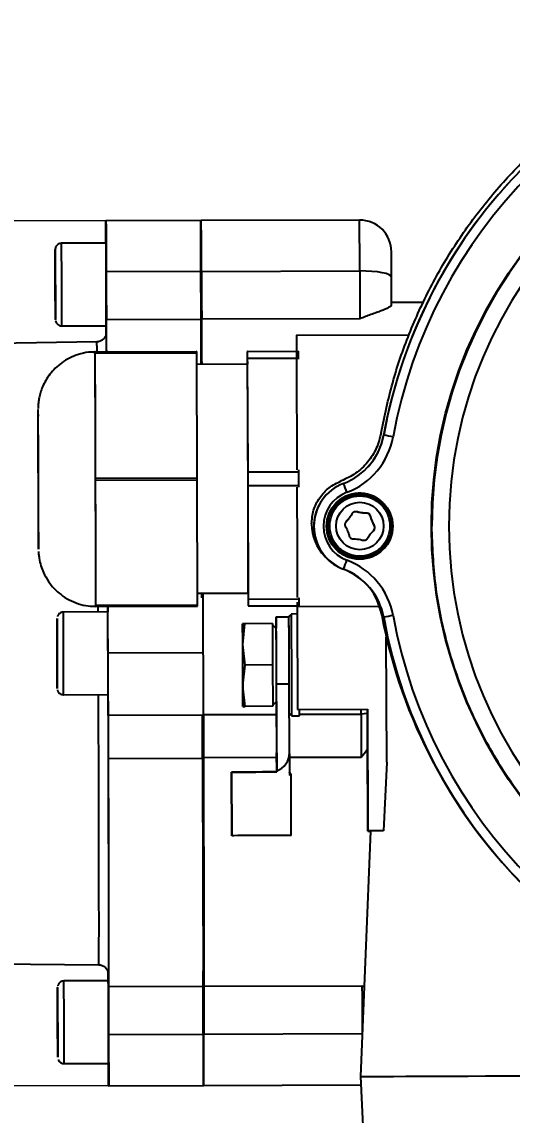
# Model space of a CAD drawing. Header units: millimetres. Extents: x 2301 to 4250, y 838 to 2217.
# Drawn here: x 3468.1 to 3545.3, y 1848.6 to 2020.5 of the extents above; entities that cross this region are included whole.
import ezdxf

# ---------------------------------------------------------------- set-up
doc = ezdxf.new("R2010")
doc.units = ezdxf.units.MM
doc.layers.add('标注', color=3, linetype='Continuous', lineweight=13)
doc.styles.add('SLDTEXTSTYLE1', font='txt.shx', dxfattribs={"width": 0.7, "bigfont": 'gbcbig.shx'})
doc.dimstyles.new('SLDDIMSTYLE12$0', dxfattribs={"dimtxt": 12, "dimasz": 10, "dimexe": 0, "dimexo": 0.0625, "dimgap": 0.875, "dimtad": 1, "dimdec": 1, "dimlfac": 1.8, "dimrnd": 1e-09, "dimzin": 12, "dimdsep": 46, "dimtxsty": 'SLDTEXTSTYLE1', "dimcen": 0.09, "dimdle": 8.16, "dimclrd": 3, "dimclre": 3, "dimadec": 0, "dimazin": 3, "dimtfac": 1, "dimtdec": 1, "dimtofl": 0, "dimtmove": 0, "dimatfit": 3, "dimfxl": 0, "dimfrac": 2, "dimtolj": 1, "dimlwd": 5, "dimlwe": 5, "dimarcsym": 0})

# ---------------------------------------------------------------- blocks, each defined once
blk = doc.blocks.new('*D50')
at = {"layer": 'Defpoints', "color": 0, "transparency": 16777216}
for p in [(3481.34, 1989.23), (3341.69, 1853.23), (3481.73, 1853.23)]:
    blk.add_point(p, dxfattribs=at)
at = {"layer": '标注', "color": 3, "lineweight": 5, "transparency": 16777216}
blk.add_line((3481.28, 1989.23), (3341.69, 1989.23), dxfattribs=at)
at = {"layer": '标注', "color": 3, "linetype": 'Continuous', "lineweight": 5, "transparency": 16777216}
for p, q in [((3341.69, 1979.23), (3341.69, 1863.23)), ((3481.67, 1853.23), (3341.69, 1853.23))]:
    blk.add_line(p, q, dxfattribs=at)
at = {"layer": '标注', "color": 3, "transparency": 16777216}
for points in [[(3340.02, 1979.23), (3343.35, 1979.23), (3341.69, 1989.23)], [(3340.02, 1863.23), (3343.35, 1863.23), (3341.69, 1853.23)]]:
    blk.add_solid(points, dxfattribs=at)
at = {"layer": '标注', "color": 0, "transparency": 16777216, "insert": (3335.81, 1921.23), "char_height": 10, "attachment_point": 5, "rotation": 90, "style": 'SLDTEXTSTYLE1'}
blk.add_mtext('\\A1;136', dxfattribs=at)

msp = doc.modelspace()

# ---------------------------------------------------------------- linework, layer by layer
at = {"color": 7, "linetype": 'Continuous', "lineweight": 25}
for p, q in [((3544.547, 1995.021), (3544.529, 1995.001)), ((3543.658, 1994.027), (3543.663, 1994.033)), ((3496.306, 1989.277), (3481.306, 1989.23)), ((3521.235, 1989.355), (3496.306, 1989.277)), ((3481.317, 1985.73), (3474.317, 1985.708)), ((3473.32, 1984.705), (3473.319, 1984.694)), ((3473.326, 1982.669), (3473.337, 1980.946)), ((3473.327, 1980.927), (3473.326, 1982.669)), ((3473.338, 1977.463), (3473.327, 1980.927)), ((3473.337, 1980.927), (3473.327, 1980.927)), ((3473.337, 1980.946), (3473.348, 1977.482)), ((3496.348, 1981.264), (3481.348, 1981.217)), ((3496.348, 1981.282), (3521.26, 1981.361)), ((3473.348, 1975.741), (3473.338, 1977.463)), ((3473.348, 1977.463), (3473.338, 1977.463)), ((3473.348, 1977.482), (3473.348, 1975.741)), ((3531.245, 1976.387), (3526.276, 1976.371)), ((3496.383, 1973.717), (3481.383, 1973.67)), ((3521.284, 1973.826), (3496.383, 1973.748)), ((3474.358, 1972.708), (3481.358, 1972.73)), ((3479.884, 1970.207), (3369.248, 1968.507)), ((3481.36, 1971.711), (3481.362, 1971.705)), ((3528.997, 1971.269), (3511.292, 1971.213)), ((3479.562, 1968.614), (3495.562, 1968.664)), ((3479.582, 1968.614), (3479.562, 1968.614)), ((3479.602, 1968.614), (3479.582, 1968.614)), ((3479.602, 1968.614), (3495.601, 1968.664)), ((3479.603, 1968.45), (3495.602, 1968.5)), ((3479.643, 1958.614), (3479.603, 1968.45)), ((3495.601, 1968.664), (3495.562, 1968.664)), ((3495.684, 1948.828), (3495.602, 1968.5)), ((3503.564, 1968.689), (3511.3, 1968.714)), ((3503.6, 1968.689), (3503.564, 1968.689)), ((3503.6, 1968.689), (3511.6, 1968.714)), ((3511.6, 1968.714), (3511.599, 1968.714)), ((3503.588, 1966.689), (3495.61, 1966.664)), ((3503.564, 1967.616), (3503.566, 1966.689)), ((3503.606, 1967.616), (3511.606, 1967.641)), ((3503.68, 1949.763), (3503.606, 1967.616)), ((3511.607, 1967.476), (3511.606, 1967.641)), ((3479.684, 1948.778), (3479.643, 1958.614)), ((3525.01, 1955.494), (3525.033, 1955.519)), ((3503.68, 1949.763), (3511.68, 1949.788)), ((3511.68, 1949.788), (3511.679, 1950.089)), ((3479.684, 1948.778), (3495.684, 1948.828)), ((3479.685, 1948.45), (3495.685, 1948.5)), ((3479.706, 1938.614), (3479.685, 1948.45)), ((3495.727, 1928.828), (3495.685, 1948.5)), ((3503.687, 1947.616), (3511.687, 1947.641)), ((3503.725, 1929.763), (3503.687, 1947.616)), ((3511.687, 1947.34), (3511.687, 1947.641)), ((3515.915, 1946.05), (3515.892, 1946.025)), ((3513.686, 1941.586), (3513.686, 1941.537)), ((3519.488, 1942.348), (3519.155, 1941.972)), ((3519.492, 1942.345), (3519.496, 1942.348)), ((3522.388, 1939.177), (3522.919, 1939.977)), ((3522.919, 1939.977), (3523.059, 1940.135)), ((3523.059, 1940.143), (3523.055, 1940.139)), ((3479.727, 1928.778), (3479.706, 1938.614)), ((3518.687, 1934.441), (3518.711, 1934.467)), ((3495.723, 1930.664), (3503.701, 1930.689)), ((3503.68, 1930.689), (3503.683, 1929.763)), ((3503.725, 1929.763), (3511.725, 1929.788)), ((3511.425, 1929.251), (3511.427, 1928.593)), ((3511.725, 1929.788), (3511.725, 1929.952)), ((3524.079, 1929.288), (3524.722, 1927.297)), ((3481.599, 1927.73), (3474.599, 1927.708)), ((3479.708, 1928.614), (3479.727, 1928.614)), ((3479.727, 1928.778), (3495.727, 1928.828)), ((3479.727, 1928.614), (3495.727, 1928.664)), ((3480.101, 1927.726), (3480.098, 1928.615)), ((3481.582, 1928.62), (3481.585, 1927.73)), ((3503.69, 1928.689), (3503.725, 1928.689)), ((3503.725, 1928.689), (3511.725, 1928.715)), ((3510.512, 1927.409), (3510.113, 1927.007)), ((3511.43, 1927.411), (3510.512, 1927.409)), ((3511.426, 1928.68), (3511.43, 1927.411)), ((3511.427, 1928.593), (3524.361, 1928.633)), ((3511.427, 1928.593), (3511.478, 1912.392)), ((3524.722, 1927.297), (3524.722, 1927.248)), ((3502.817, 1925.884), (3502.816, 1925.884)), ((3502.836, 1922.634), (3503.189, 1925.885)), ((3507.51, 1925.899), (3503.176, 1925.885)), ((3507.523, 1925.899), (3503.189, 1925.885)), ((3507.51, 1925.899), (3507.523, 1925.899)), ((3507.523, 1925.899), (3507.55, 1919.399)), ((3508.119, 1925.136), (3507.524, 1925.728)), ((3510.113, 1926.907), (3508.113, 1926.901)), ((3525.033, 1926.894), (3525.01, 1926.869)), ((3473.607, 1924.2), (3473.613, 1924.211)), ((3473.613, 1921.194), (3473.607, 1924.2)), ((3473.613, 1924.2), (3473.607, 1924.2)), ((3473.613, 1924.211), (3473.625, 1921.216)), ((3525.504, 1904.116), (3525.442, 1923.786)), ((3503.216, 1919.386), (3502.836, 1922.634)), ((3473.626, 1918.2), (3473.613, 1921.194)), ((3473.625, 1921.194), (3473.613, 1921.194)), ((3473.625, 1921.216), (3473.632, 1918.211)), ((3496.636, 1921.278), (3481.637, 1921.23)), ((3502.857, 1916.134), (3503.216, 1919.386)), ((3507.55, 1919.399), (3503.216, 1919.386)), ((3507.55, 1919.399), (3507.564, 1912.899)), ((3473.632, 1918.211), (3473.626, 1918.2)), ((3503.23, 1912.886), (3502.857, 1916.134)), ((3508.158, 1916.427), (3510.158, 1916.434)), ((3508.196, 1902.746), (3508.158, 1916.427)), ((3510.188, 1905.581), (3510.158, 1916.434)), ((3474.64, 1914.708), (3481.64, 1914.73)), ((3507.563, 1913.071), (3508.155, 1913.666)), ((3508.144, 1913.655), (3508.182, 1902.746)), ((3502.857, 1912.884), (3502.857, 1912.884)), ((3507.564, 1912.899), (3503.23, 1912.886)), ((3510.171, 1911.797), (3510.562, 1911.409)), ((3511.478, 1912.392), (3522.478, 1912.426)), ((3511.478, 1912.38), (3511.478, 1912.392)), ((3511.765, 1911.637), (3521.48, 1911.668)), ((3522.478, 1912.388), (3511.766, 1912.355)), ((3522.478, 1912.426), (3522.538, 1893.297)), ((3522.478, 1912.426), (3522.478, 1912.388)), ((3522.538, 1893.259), (3522.478, 1912.388)), ((3496.654, 1911.477), (3481.654, 1911.43)), ((3496.654, 1911.59), (3508.151, 1911.626)), ((3510.172, 1911.632), (3510.337, 1911.633)), ((3510.562, 1911.409), (3511.762, 1911.412)), ((3522.487, 1909.422), (3522.487, 1909.43)), ((3522.487, 1909.43), (3522.489, 1908.735)), ((3522.489, 1908.727), (3522.487, 1909.422)), ((3522.489, 1908.735), (3522.489, 1908.727)), ((3522.493, 1907.617), (3522.493, 1907.631)), ((3522.493, 1907.631), (3522.495, 1906.87)), ((3522.495, 1906.856), (3522.493, 1907.617)), ((3522.493, 1907.617), (3522.493, 1907.617)), ((3522.495, 1906.87), (3522.495, 1906.856)), ((3508.175, 1904.827), (3496.662, 1904.79)), ((3508.174, 1905.575), (3508.187, 1905.575)), ((3508.183, 1902.575), (3508.174, 1905.575)), ((3508.187, 1905.575), (3508.196, 1902.575)), ((3510.184, 1905.403), (3510.194, 1902.081)), ((3521.501, 1904.869), (3510.185, 1904.833)), ((3522.499, 1905.543), (3522.502, 1904.698)), ((3522.499, 1905.524), (3522.499, 1905.543)), ((3522.502, 1904.679), (3522.499, 1905.524)), ((3522.499, 1905.524), (3522.499, 1905.524)), ((3496.662, 1904.692), (3481.662, 1904.645)), ((3522.502, 1904.698), (3522.502, 1904.69)), ((3522.502, 1904.69), (3522.527, 1896.582)), ((3522.502, 1904.687), (3522.502, 1904.679)), ((3522.527, 1896.579), (3522.502, 1904.687)), ((3525.504, 1904.116), (3525.011, 1893.305)), ((3501.099, 1892.552), (3501.067, 1902.552)), ((3501.067, 1902.552), (3501.069, 1902.552)), ((3502.144, 1902.556), (3501.069, 1902.552)), ((3501.069, 1902.552), (3501.1, 1892.552)), ((3508.182, 1902.746), (3508.183, 1902.575)), ((3508.182, 1902.746), (3508.182, 1902.746)), ((3508.183, 1902.575), (3508.183, 1902.575)), ((3508.196, 1902.746), (3508.196, 1902.746)), ((3508.197, 1902.575), (3508.196, 1902.746)), ((3508.196, 1902.575), (3508.197, 1902.575)), ((3510.484, 1892.582), (3510.454, 1902.082)), ((3522.527, 1896.582), (3522.527, 1896.579)), ((3522.939, 1893.281), (3521.375, 1854.666)), ((3525.011, 1893.305), (3522.538, 1893.297)), ((3522.538, 1893.297), (3522.538, 1893.259)), ((3522.538, 1893.259), (3522.938, 1893.26)), ((3501.099, 1892.552), (3501.1, 1892.552)), ((3543.663, 1888.341), (3543.658, 1888.336)), ((3543.658, 1888.336), (3543.664, 1888.341)), ((3369.548, 1873.248), (3480.192, 1872.244)), ((3481.68, 1870.753), (3481.678, 1870.749)), ((3481.682, 1869.73), (3474.682, 1869.708)), ((3496.713, 1868.838), (3481.713, 1868.791)), ((3496.713, 1868.869), (3521.614, 1868.947)), ((3521.614, 1868.947), (3521.948, 1868.82)), ((3473.691, 1866.669), (3473.702, 1864.947)), ((3473.692, 1864.928), (3473.691, 1866.669)), ((3473.702, 1861.464), (3473.692, 1864.928)), ((3473.702, 1864.928), (3473.692, 1864.928)), ((3473.702, 1864.947), (3473.713, 1861.483)), ((3473.713, 1859.741), (3473.702, 1861.464)), ((3473.713, 1861.464), (3473.702, 1861.464)), ((3473.713, 1861.483), (3473.713, 1859.741)), ((3496.725, 1861.291), (3481.725, 1861.243)), ((3521.638, 1861.387), (3496.725, 1861.309)), ((3521.638, 1861.387), (3521.639, 1861.168)), ((3474.723, 1856.708), (3481.722, 1856.73)), ((3481.734, 1853.231), (3496.733, 1853.278)), ((3496.663, 1853.277), (3521.436, 1853.355)), ((3521.375, 1854.666), (3521.843, 1844.667))]:
    msp.add_line(p, q, dxfattribs=at)
at = {"color": 7, "linetype": 'Continuous', "lineweight": 25, "flags": 128}
for points in [[(3544.529, 1995.001), (3544.514, 1994.984), (3543.663, 1994.033)], [(3481.304, 1985.73), (3481.303, 1986.316), (3481.302, 1987.553), (3481.302, 1988.473), (3481.303, 1989.039), (3481.306, 1989.23), (3481.31, 1989.039), (3481.315, 1988.473), (3481.321, 1987.553), (3481.327, 1986.316), (3481.334, 1984.807), (3481.341, 1983.086), (3481.348, 1981.217)], [(3521.26, 1981.361), (3521.254, 1983.228), (3521.249, 1984.948), (3521.244, 1986.454), (3521.24, 1987.689), (3521.237, 1988.605), (3521.236, 1989.168), (3521.235, 1989.355)], [(3473.319, 1984.694), (3473.318, 1984.513), (3473.318, 1983.959), (3473.318, 1983.082), (3473.321, 1981.94), (3473.324, 1980.611), (3473.328, 1979.187), (3473.333, 1977.765), (3473.338, 1976.44), (3473.343, 1975.303), (3473.348, 1974.433), (3473.352, 1973.888), (3473.355, 1973.705), (3473.356, 1973.897), (3473.357, 1974.45), (3473.356, 1975.328), (3473.354, 1976.47), (3473.351, 1977.798), (3473.347, 1979.222), (3473.342, 1980.645), (3473.337, 1981.97), (3473.332, 1983.106), (3473.327, 1983.976), (3473.323, 1984.522), (3473.32, 1984.705), (3473.32, 1984.705)], [(3521.26, 1981.361), (3521.264, 1980.079), (3521.268, 1978.855), (3521.272, 1977.711), (3521.275, 1976.667), (3521.278, 1975.741), (3521.28, 1974.95), (3521.282, 1974.308), (3521.284, 1973.826)], [(3526.263, 1980.374), (3526.167, 1980.569), (3525.881, 1980.756), (3525.419, 1980.928), (3524.797, 1981.078), (3524.039, 1981.2), (3523.174, 1981.29), (3522.236, 1981.344), (3521.26, 1981.361)], [(3481.323, 1971.226), (3481.324, 1972.18), (3481.325, 1972.73)], [(3479.603, 1968.45), (3479.602, 1968.471), (3479.602, 1968.491), (3479.602, 1968.512), (3479.602, 1968.532), (3479.602, 1968.553), (3479.602, 1968.573), (3479.602, 1968.594), (3479.602, 1968.614)], [(3495.602, 1968.5), (3495.602, 1968.521), (3495.602, 1968.542), (3495.602, 1968.562), (3495.602, 1968.583), (3495.602, 1968.603), (3495.602, 1968.624), (3495.602, 1968.644), (3495.601, 1968.664)], [(3470.663, 1948.586), (3470.656, 1950.519), (3470.649, 1952.383), (3470.642, 1954.109), (3470.635, 1955.636), (3470.629, 1956.908), (3470.623, 1957.879), (3470.618, 1958.515), (3470.614, 1958.791), (3470.611, 1958.699), (3470.609, 1958.241), (3470.608, 1957.434), (3470.609, 1956.307), (3470.611, 1954.901), (3470.615, 1953.267), (3470.619, 1951.464), (3470.624, 1949.557), (3470.631, 1947.614), (3470.637, 1945.707), (3470.644, 1943.904), (3470.651, 1942.27), (3470.658, 1940.864), (3470.664, 1939.737), (3470.67, 1938.93), (3470.674, 1938.472), (3470.678, 1938.38), (3470.68, 1938.656), (3470.681, 1939.292), (3470.681, 1940.263), (3470.68, 1941.535), (3470.677, 1943.062), (3470.673, 1944.788), (3470.668, 1946.652), (3470.663, 1948.586)], [(3470.611, 1959.581), (3470.61, 1959.574), (3470.609, 1959.545)], [(3479.706, 1938.614), (3479.701, 1940.96), (3479.694, 1943.438), (3479.687, 1946.003), (3479.679, 1948.614), (3479.671, 1951.224), (3479.662, 1953.79), (3479.653, 1956.268), (3479.643, 1958.614)], [(3503.687, 1947.616), (3503.686, 1947.884), (3503.685, 1948.153), (3503.684, 1948.421), (3503.683, 1948.689), (3503.683, 1948.958), (3503.682, 1949.226), (3503.681, 1949.494), (3503.68, 1949.763)], [(3511.687, 1947.641), (3511.686, 1947.909), (3511.685, 1948.178), (3511.684, 1948.446), (3511.683, 1948.715), (3511.683, 1948.983), (3511.682, 1949.251), (3511.681, 1949.52), (3511.68, 1949.788)], [(3479.685, 1948.45), (3479.685, 1948.491), (3479.685, 1948.532), (3479.685, 1948.573), (3479.684, 1948.614), (3479.684, 1948.655), (3479.684, 1948.696), (3479.684, 1948.737), (3479.684, 1948.778)], [(3495.685, 1948.5), (3495.685, 1948.541), (3495.685, 1948.582), (3495.684, 1948.623), (3495.684, 1948.664), (3495.684, 1948.705), (3495.684, 1948.746), (3495.684, 1948.787), (3495.684, 1948.828)], [(3470.678, 1937.601), (3470.679, 1937.597), (3470.68, 1937.592)], [(3479.727, 1928.614), (3479.727, 1928.634), (3479.727, 1928.655), (3479.727, 1928.675), (3479.727, 1928.695), (3479.727, 1928.716), (3479.727, 1928.736), (3479.727, 1928.757), (3479.727, 1928.778)], [(3495.727, 1928.664), (3495.727, 1928.685), (3495.727, 1928.705), (3495.727, 1928.725), (3495.727, 1928.746), (3495.727, 1928.766), (3495.727, 1928.787), (3495.727, 1928.807), (3495.727, 1928.828)], [(3473.606, 1926.41), (3473.605, 1926.522), (3473.602, 1926.705), (3473.602, 1926.705)], [(3508.158, 1916.427), (3508.154, 1918), (3508.149, 1919.641), (3508.144, 1921.27), (3508.138, 1922.809), (3508.132, 1924.184), (3508.126, 1925.328), (3508.121, 1926.188), (3508.117, 1926.72), (3508.113, 1926.901), (3508.111, 1926.72), (3508.11, 1926.188), (3508.11, 1925.328), (3508.111, 1925.205)], [(3510.15, 1919.407), (3510.145, 1921.041), (3510.139, 1922.598), (3510.133, 1924.007), (3510.127, 1925.2), (3510.122, 1926.122), (3510.117, 1926.73), (3510.114, 1926.996), (3510.111, 1926.907)], [(3473.637, 1915.705), (3473.637, 1915.705), (3473.638, 1915.742)], [(3480.192, 1872.244), (3480.195, 1872.288), (3480.201, 1872.641), (3480.206, 1873.343), (3480.21, 1874.391), (3480.212, 1875.776), (3480.213, 1877.489), (3480.213, 1879.516), (3480.212, 1881.844), (3480.209, 1884.456), (3480.205, 1887.333), (3480.2, 1890.454), (3480.194, 1893.797), (3480.187, 1897.338), (3480.178, 1901.05), (3480.169, 1904.908), (3480.158, 1908.883), (3480.147, 1912.948), (3480.142, 1914.726)], [(3481.626, 1914.73), (3481.632, 1912.699), (3481.644, 1908.51), (3481.654, 1904.413), (3481.664, 1900.437), (3481.673, 1896.611), (3481.68, 1892.962), (3481.687, 1889.517), (3481.692, 1886.3), (3481.696, 1883.335), (3481.699, 1880.643), (3481.7, 1878.244), (3481.7, 1876.154), (3481.699, 1874.389), (3481.697, 1872.961), (3481.693, 1871.882), (3481.688, 1871.158), (3481.682, 1870.794), (3481.68, 1870.753)], [(3521.48, 1911.668), (3521.478, 1912.245), (3521.477, 1912.385)], [(3522.48, 1911.77), (3522.455, 1911.765), (3521.48, 1911.668)], [(3521.48, 1911.668), (3521.481, 1911.315), (3521.482, 1910.795), (3521.485, 1910.118), (3521.487, 1909.295), (3521.49, 1908.341), (3521.494, 1907.272), (3521.497, 1906.108), (3521.501, 1904.869)], [(3481.662, 1904.645), (3481.672, 1900.515), (3481.682, 1896.517), (3481.69, 1892.677), (3481.698, 1889.019), (3481.704, 1885.565), (3481.709, 1882.34), (3481.713, 1879.362), (3481.715, 1876.65), (3481.717, 1874.223), (3481.717, 1872.095), (3481.715, 1870.281), (3481.713, 1868.791)], [(3496.662, 1904.692), (3496.672, 1900.562), (3496.682, 1896.564), (3496.69, 1892.724), (3496.697, 1889.066), (3496.704, 1885.613), (3496.709, 1882.387), (3496.713, 1879.409), (3496.715, 1876.697), (3496.716, 1874.27), (3496.717, 1872.143), (3496.715, 1870.328), (3496.713, 1868.838)], [(3501.067, 1902.552), (3501.337, 1902.553), (3501.884, 1902.555), (3502.673, 1902.557), (3503.656, 1902.56), (3504.769, 1902.564), (3505.944, 1902.568), (3507.106, 1902.571), (3508.183, 1902.575)], [(3508.197, 1902.575), (3507.121, 1902.571), (3505.96, 1902.568), (3504.785, 1902.564), (3503.67, 1902.56), (3502.686, 1902.557), (3501.894, 1902.555), (3501.343, 1902.553), (3501.069, 1902.552)], [(3502.142, 1902.556), (3502.449, 1902.557), (3503.048, 1902.558), (3503.888, 1902.561), (3504.892, 1902.564), (3505.973, 1902.568), (3507.033, 1902.571), (3507.979, 1902.574), (3508.196, 1902.575)], [(3508.196, 1902.575), (3507.989, 1902.574), (3507.044, 1902.571), (3505.985, 1902.568), (3504.904, 1902.564), (3503.899, 1902.561), (3503.057, 1902.558), (3502.454, 1902.557), (3502.144, 1902.556)], [(3508.196, 1902.575), (3508.192, 1902.575), (3508.183, 1902.575)], [(3510.454, 1902.082), (3510.438, 1902.082), (3510.389, 1902.082), (3510.308, 1902.081), (3510.194, 1902.081)], [(3510.484, 1892.582), (3510.308, 1892.581), (3509.79, 1892.58), (3508.968, 1892.577), (3507.906, 1892.574), (3506.682, 1892.57), (3505.39, 1892.566), (3504.128, 1892.562), (3502.99, 1892.558), (3502.063, 1892.555), (3501.417, 1892.553), (3501.1, 1892.552)], [(3481.648, 1869.73), (3481.644, 1870.281), (3481.638, 1871.169)], [(3473.719, 1857.705), (3473.721, 1857.897), (3473.722, 1858.451), (3473.721, 1859.329), (3473.719, 1860.47), (3473.716, 1861.799), (3473.712, 1863.223), (3473.707, 1864.646), (3473.702, 1865.97), (3473.697, 1867.107), (3473.692, 1867.977), (3473.688, 1868.522), (3473.685, 1868.705), (3473.683, 1868.513), (3473.682, 1867.96), (3473.683, 1867.082), (3473.685, 1865.94), (3473.689, 1864.612), (3473.693, 1863.188), (3473.698, 1861.765), (3473.703, 1860.44), (3473.708, 1859.304), (3473.712, 1858.434), (3473.716, 1857.888), (3473.719, 1857.705)], [(3521.614, 1868.947), (3521.616, 1868.461), (3521.618, 1867.814), (3521.62, 1867.019), (3521.623, 1866.09), (3521.626, 1865.043), (3521.63, 1863.896), (3521.634, 1862.67), (3521.638, 1861.387)], [(3481.725, 1861.243), (3481.73, 1859.374), (3481.734, 1857.653), (3481.736, 1856.145), (3481.738, 1854.907), (3481.738, 1853.988), (3481.736, 1853.422), (3481.734, 1853.231), (3481.73, 1853.422), (3481.725, 1853.988), (3481.719, 1854.907), (3481.712, 1856.145), (3481.709, 1856.73)], [(3521.375, 1854.666), (3521.42, 1854.668), (3521.776, 1854.675), (3522.481, 1854.682), (3523.526, 1854.69), (3524.892, 1854.699), (3526.559, 1854.709), (3528.498, 1854.719), (3530.68, 1854.729), (3533.068, 1854.739), (3535.625, 1854.749), (3538.309, 1854.759), (3541.078, 1854.769), (3543.886, 1854.778), (3546.688, 1854.787), (3549.44, 1854.794), (3552.097, 1854.801), (3554.617, 1854.806), (3556.959, 1854.811), (3559.085, 1854.814), (3560.961, 1854.816), (3562.557, 1854.817), (3563.847, 1854.816), (3564.811, 1854.814)]]:
    msp.add_lwpolyline(points, dxfattribs=at)
at = {"color": 7, "linetype": 'Continuous', "lineweight": 25}
for centre, radius in [((3603.744, 1941.21), 71.202), ((3521.245, 1941.21), 5.2), ((3521.271, 1941.238), 5), ((3521.276, 1941.244), 4.739), ((3521.277, 1941.245), 3.742)]:
    msp.add_circle(centre, radius, dxfattribs=at)
for centre, radius, start, end in [((3603.742, 1941.207), 80, 100.30599, 169.69399), ((3603.744, 1941.21), 78.5, 100.30599, 169.69399), ((3603.747, 1941.212), 71.137, 270.00008, 179.99995), ((3603.752, 1941.217), 68.457, 90.00009, 359.99993), ((3603.719, 1941.182), 80, 138.65643, 169.69399), ((2584.199, 1980.484), 912.15, 0.048977, 0.552306), ((3521.251, 1984.355), 5, 0.18036, 90.18036), ((2096.598, 1974.872), 1377.761, 359.910012, 0.450632), ((2103.441, 1974.893), 1377.919, 359.91005, 0.450609), ((5569.313, 1987.236), 2087.974, 180.165164, 180.372273), ((5584.313, 1987.283), 2087.974, 180.165164, 180.372273), ((1327.218, 1956.063), 2154.238, 0.333967, 0.468285), ((805.893, 1952.235), 2690.576, 0.307334, 0.457468), ((3431.642, 1968.614), 48.268, 0.00099, 1.89151), ((3492.102, 1971.255), 10.751, 177.56894, 179.93382), ((3325.182, 1968.228), 156.219, 0.1435, 1.27531), ((2381.936, 1956.894), 1097.709, 0.089786, 0.611751), ((5136.244, 1968.426), 1632.68, 179.990748, 180.02841), ((1870.908, 1958.157), 1632.725, 0.331938, 0.3696), ((1878.908, 1958.182), 1632.726, 0.331938, 0.3696), ((1068.467, 1945.845), 2435.21, 0.066914, 0.490422), ((6227.43, 1957.318), 2756.822, 179.953718, 180.409783), ((1909.68, 1946.568), 1560.985, 0.074045, 0.47763), ((3515.194, 1957.308), 10, 290.58662, 349.69397), ((3515.197, 1957.311), 11.5, 290.58662, 349.69398), ((3515.171, 1957.283), 10, 317.72608, 349.69399), ((3494.941, 1783.733), 174.403, 79.57071, 80.06417), ((1756.056, 1940.542), 1714.626, 359.901422, 0.268769), ((1068.525, 1936.218), 2435.183, 359.869926, 0.293437), ((3521.242, 1941.207), 7.2, 110.58678, 249.4134), ((3364.869, 1888.963), 164.762, 20.45627, 20.97729), ((3521.245, 1941.21), 5.7, 110.58679, 249.4134), ((3521.236, 1941.2), 5.2, 317.72621, 137.72594), ((3521.219, 1941.181), 7.2, 137.72619, 249.41336), ((3520.886, 1941.548), 7.2, 180.09019, 224.23125), ((2382.046, 1933.43), 1097.672, 359.74859, 0.270567), ((3142.831, 2076.857), 401.946, 339.2524, 339.46673), ((3515.197, 1925.108), 11.5, 10.30623, 69.41324), ((3515.171, 1925.08), 10, 10.30621, 69.41324), ((3515.194, 1925.105), 10, 10.30623, 69.41324), ((918.255, 1914.768), 2578.39, 0.144658, 0.35331), ((3514.889, 1925.428), 10, 10.48648, 37.80325), ((5136.381, 1939.222), 1632.725, 180.331938, 180.3696), ((1871.046, 1928.953), 1632.68, 359.990748, 0.02841), ((1879.046, 1928.978), 1632.68, 359.990748, 0.02841), ((2426.607, 1919.366), 1048.025, 0.10183, 0.45607), ((2434.075, 1919.39), 1047.557, 0.101779, 0.456178), ((-736.178, 1908.46), 4217.833, 0.173468, 0.27385), ((2475.608, 1918.372), 1034.943, 0.057391, 0.500284), ((3603.385, 1941.808), 80, 190.48648, 208.29542), ((3569.82, 1686.904), 244.134, 100.21812, 100.57087), ((3603.745, 1941.21), 78.5, 190.30621, 259.69381), ((4777.696, 1925.316), 1304.095, 179.939016, 180.422274), ((2116.43, 1917.874), 1357.203, 0.141342, 0.360319), ((3859.556, 1924.319), 356.743, 179.74859, 180.27057), ((3146.082, 1922.075), 356.755, 0.08979, 0.61175), ((2048.759, 1915.423), 1461.4, 0.039606, 0.45024), ((3603.719, 1941.182), 80, 190.3062, 221.34361), ((3603.742, 1941.207), 80, 190.30621, 259.69381), ((2252.952, 1915.456), 1255.204, 359.918306, 0.441874), ((6987.767, 1930.343), 3484.958, 180.126742, 180.233607), ((17.907, 1908.425), 3484.958, 0.126742, 0.233607), ((2513.438, 1916.928), 960.201, 359.929219, 0.25625), ((2703.769, 1916.865), 770.874, 359.839675, 0.324314), ((2710.825, 1916.888), 770.817, 359.839654, 0.324328), ((1308.27, 1912.55), 2173.384, 359.970463, 0.228831), ((1323.27, 1912.597), 2173.384, 359.970463, 0.228831), ((-399.242, 1907.001), 3909.412, 0.132005, 0.18183), ((2475.634, 1913.936), 1034.931, 359.860064, 0.30296), ((3859.592, 1916.693), 356.755, 180.08979, 180.61175), ((3146.118, 1914.45), 356.743, 359.74859, 0.27057), ((3447.483, 1912.123), 64.283, 359.36654, 0.20631), ((4955.787, 1909.854), 1474.135, 179.938756, 180.202472), ((4970.787, 1909.901), 1474.135, 179.938756, 180.202472), ((3603.725, 1941.187), 80, 221.3436, 228.65642), ((3492.496, 1871.276), 10.831, 180.41895, 182.78629), ((2091.46, 1858.855), 1383.264, 359.911087, 0.449557), ((2098.619, 1858.877), 1383.105, 359.911064, 0.449596), ((5569.654, 1868.356), 2087.941, 179.988075, 180.195186), ((5584.654, 1868.403), 2087.941, 179.988075, 180.195186), ((2584.602, 1856.334), 912.136, 359.808041, 0.311374)]:
    msp.add_arc(centre, radius, start, end, dxfattribs=at)
for centre, major_axis, ratio, start_param, end_param in [((3511.174, 1905.584), (2.128, -2.118), 0.9982824, 3.9286365, 4.0203054), ((3507.188, 1905.571), (2.112, 2.131), 0.9996447, 4.2654461, 5.4964055)]:
    msp.add_ellipse(centre, major_axis=major_axis, ratio=ratio, start_param=start_param, end_param=end_param, dxfattribs=at)
for points in [[(3524.631, 1955.921), (3525.182, 1958.557), (3526.283, 1963.828), (3528.933, 1971.472), (3532.284, 1978.826), (3536.373, 1985.8), (3541.141, 1992.328), (3546.543, 1998.343), (3552.523, 2003.782), (3559.021, 2008.591), (3565.969, 2012.724), (3573.302, 2016.121), (3580.929, 2018.82), (3586.193, 2019.954), (3588.825, 2020.52)], [(3496.254, 1983.276), (3496.254, 1983.217), (3496.255, 1983.099), (3496.257, 1982.176), (3496.262, 1980.856), (3496.267, 1979.284), (3496.272, 1977.711), (3496.276, 1976.387), (3496.279, 1975.46), (3496.279, 1975.338), (3496.279, 1975.276)], [(3496.284, 1973.747), (3496.283, 1974.078), (3496.281, 1974.741), (3496.275, 1976.518), (3496.268, 1978.714), (3496.263, 1980.426), (3496.26, 1981.282)], [(3526.277, 1975.994), (3526.275, 1976.692), (3526.27, 1978.087), (3526.266, 1979.611), (3526.263, 1980.374)], [(3524.631, 1955.921), (3524.417, 1955.086), (3523.989, 1953.415), (3522.559, 1951.232), (3520.678, 1949.424), (3519.115, 1948.694), (3518.333, 1948.329)], [(3603.747, 1870.075), (3600.643, 1870.193), (3594.435, 1870.427), (3585.283, 1872.317), (3576.446, 1875.298), (3568.077, 1879.431), (3560.318, 1884.614), (3553.302, 1890.767), (3547.149, 1897.783), (3541.965, 1905.542), (3537.833, 1913.911), (3534.852, 1922.748), (3532.962, 1931.9), (3532.727, 1938.108), (3532.61, 1941.212)], [(3496.501, 1904.79), (3496.499, 1905.616), (3496.493, 1907.269), (3496.487, 1909.294), (3496.482, 1910.854), (3496.481, 1911.344), (3496.48, 1911.589)], [(3496.501, 1904.79), (3496.508, 1902.718), (3496.521, 1898.574), (3496.539, 1892.747), (3496.556, 1887.311), (3496.572, 1882.367), (3496.586, 1877.976), (3496.597, 1874.22), (3496.607, 1871.084), (3496.612, 1869.607), (3496.614, 1868.869)], [(3496.638, 1861.309), (3496.635, 1862.165), (3496.63, 1863.879), (3496.623, 1866.081), (3496.617, 1867.866), (3496.615, 1868.534), (3496.614, 1868.869)], [(3496.619, 1867.277), (3496.619, 1867.218), (3496.62, 1867.1), (3496.623, 1866.177), (3496.627, 1864.857), (3496.632, 1863.285), (3496.637, 1861.712), (3496.641, 1860.388), (3496.644, 1859.461), (3496.644, 1859.338), (3496.644, 1859.277)], [(3496.663, 1853.277), (3496.663, 1853.393), (3496.662, 1853.625), (3496.656, 1855.411), (3496.648, 1858.013), (3496.641, 1860.21), (3496.638, 1861.309)]]:
    msp.add_open_spline(points, degree=3, dxfattribs=at)
for points, knots in [([(3496.26, 1981.282), (3496.257, 1982.378), (3496.25, 1984.57), (3496.242, 1987.18), (3496.236, 1988.889), (3496.234, 1989.472), (3496.236, 1988.88), (3496.242, 1987.141), (3496.248, 1985.137), (3496.253, 1983.667), (3496.254, 1983.276)], [0, 0, 0, 0, 0.1358473, 0.2716945, 0.4075418, 0.543389, 0.6792363, 0.8150836, 0.9509308, 1, 1, 1, 1]), ([(3474.315, 1985.697), (3474.29, 1985.7), (3474.147, 1985.719), (3473.91, 1985.634), (3473.664, 1985.478), (3473.52, 1985.319), (3473.46, 1985.218), (3473.441, 1985.185)], [0, 0, 0, 0, 0.0707184, 0.4043843, 0.6694381, 0.8920526, 1, 1, 1, 1]), ([(3473.441, 1985.185), (3473.399, 1985.089), (3473.347, 1984.969), (3473.327, 1984.828), (3473.323, 1984.786), (3473.321, 1984.76), (3473.32, 1984.737), (3473.32, 1984.727), (3473.32, 1984.721)], [0, 0, 0, 0, 0.451306, 0.5701909, 0.6421025, 0.7062392, 0.8009642, 1, 1, 1, 1]), ([(3526.263, 1980.374), (3526.262, 1980.906), (3526.258, 1982.003), (3526.254, 1983.32), (3526.251, 1984.21), (3526.251, 1984.318), (3526.251, 1984.371)], [0, 0, 0, 0, 0.2425142, 0.5, 0.7574858, 1, 1, 1, 1]), ([(3496.279, 1975.276), (3496.28, 1975.118), (3496.282, 1974.364), (3496.283, 1973.985), (3496.284, 1973.685)], [0, 0, 0, 0, 0.21001427, 1, 1, 1, 1]), ([(3526.277, 1975.994), (3526.252, 1975.935), (3526.201, 1975.814), (3525.83, 1975.593), (3525.297, 1975.344), (3524.649, 1975.082), (3523.881, 1974.794), (3523.057, 1974.492), (3522.172, 1974.169), (3521.58, 1973.94), (3521.284, 1973.826)], [0, 0, 0, 0, 0.12094049, 0.25060848, 0.36985279, 0.49961754, 0.61704719, 0.74975088, 0.87490074, 1, 1, 1, 1]), ([(3496.306, 1966.666), (3496.306, 1966.675), (3496.302, 1967.961), (3496.296, 1969.826), (3496.289, 1972.112), (3496.285, 1973.5), (3496.284, 1973.684), (3496.284, 1973.776)], [0, 0, 0, 0, 0.0017707, 0.251328, 0.5008854, 0.7504427, 1, 1, 1, 1]), ([(3496.284, 1973.776), (3496.284, 1973.693), (3496.285, 1973.526), (3496.289, 1972.162), (3496.296, 1969.905), (3496.302, 1968.022), (3496.306, 1966.708), (3496.306, 1966.666)], [0, 0, 0, 0, 0.2479504, 0.4959008, 0.7438512, 0.9918017, 1, 1, 1, 1]), ([(3496.284, 1973.747), (3496.286, 1973.01), (3496.291, 1971.534), (3496.299, 1969.079), (3496.305, 1967.236), (3496.306, 1966.666)], [0, 0, 0, 0, 0.4086534, 0.8173068, 1, 1, 1, 1]), ([(3496.306, 1966.666), (3496.304, 1967.199), (3496.299, 1969.01), (3496.291, 1971.447), (3496.286, 1972.939), (3496.284, 1973.685)], [0, 0, 0, 0, 0.1722172, 0.5861086, 1, 1, 1, 1]), ([(3473.385, 1973.487), (3473.405, 1973.412), (3473.448, 1973.253), (3473.617, 1973.008), (3473.883, 1972.805), (3474.163, 1972.701), (3474.322, 1972.718), (3474.361, 1972.722)], [0, 0, 0, 0, 0.17461699, 0.36687047, 0.64784852, 0.9119939, 1, 1, 1, 1]), ([(3481.269, 1971.205), (3481.251, 1971.154), (3481.193, 1970.988), (3480.988, 1970.684), (3480.623, 1970.388), (3480.223, 1970.213), (3479.965, 1970.227), (3479.885, 1970.232)], [0, 0, 0, 0, 0.09917088, 0.31881339, 0.58151511, 0.86895499, 1, 1, 1, 1]), ([(3511.292, 1971.205), (3511.292, 1971.208), (3511.292, 1971.312), (3511.293, 1970.941), (3511.296, 1970.048), (3511.301, 1968.487), (3511.308, 1966.396), (3511.316, 1963.806), (3511.325, 1960.798), (3511.336, 1957.452), (3511.347, 1953.863), (3511.355, 1951.364), (3511.359, 1950.101), (3511.359, 1950.089)], [0, 0, 0, 0, 0.0028421, 0.1135203, 0.2241984, 0.3348766, 0.4455547, 0.5562329, 0.6669111, 0.7775892, 0.8882674, 0.9989455, 1, 1, 1, 1]), ([(3479.581, 1968.575), (3479.381, 1968.585), (3478.633, 1968.623), (3477.38, 1968.369), (3475.914, 1967.869), (3474.636, 1967.158), (3473.551, 1966.313), (3472.66, 1965.377), (3471.958, 1964.398), (3471.431, 1963.419), (3471.063, 1962.484), (3470.828, 1961.636), (3470.698, 1960.923), (3470.64, 1960.39), (3470.62, 1960.053), (3470.614, 1959.889), (3470.611, 1959.793), (3470.611, 1959.754), (3470.61, 1959.733)], [0, 0, 0, 0, 0.0416357, 0.1562684, 0.2635695, 0.3646719, 0.4600435, 0.5497568, 0.6335842, 0.7110149, 0.7812291, 0.8430355, 0.8946685, 0.9326416, 0.9555567, 0.96924, 0.9836239, 1, 1, 1, 1]), ([(3513.688, 1941.585), (3513.749, 1942.309), (3513.872, 1943.761), (3514.873, 1945.733), (3516.36, 1947.376), (3517.675, 1948.012), (3518.333, 1948.329)], [0, 0, 0, 0, 0.2490317, 0.4993545, 0.7496772, 1, 1, 1, 1]), ([(3511.368, 1947.34), (3511.369, 1947.017), (3511.374, 1945.441), (3511.382, 1942.655), (3511.393, 1939.118), (3511.404, 1935.84), (3511.413, 1932.96), (3511.419, 1930.993), (3511.422, 1930.181), (3511.422, 1930.005)], [0, 0, 0, 0, 0.0466301, 0.227282, 0.407934, 0.5885859, 0.7692378, 0.9498897, 1, 1, 1, 1]), ([(3522.922, 1939.981), (3522.768, 1939.697), (3522.584, 1939.357), (3522.256, 1939.047), (3521.997, 1938.966), (3521.421, 1939.095), (3520.781, 1939.228), (3520.159, 1939.211), (3519.825, 1939.299), (3519.653, 1939.534), (3519.542, 1939.844), (3519.42, 1940.384), (3519.121, 1940.902), (3518.89, 1941.355), (3518.902, 1941.626), (3519.113, 1942.025), (3519.709, 1942.451), (3519.967, 1943.136), (3520.299, 1943.443), (3520.557, 1943.525), (3521.134, 1943.395), (3521.774, 1943.263), (3522.395, 1943.28), (3522.73, 1943.192), (3522.901, 1942.957), (3523.012, 1942.646), (3523.134, 1942.107), (3523.434, 1941.589), (3523.665, 1941.136), (3523.653, 1940.864), (3523.438, 1940.468), (3523.157, 1940.203), (3522.922, 1939.981)], [0, 0, 0, 0, 0.0662649, 0.0793317, 0.0917493, 0.1205736, 0.1985399, 0.2267612, 0.2498448, 0.2658901, 0.2845053, 0.318085, 0.3794264, 0.4082507, 0.4206683, 0.4337351, 0.5, 0.5662649, 0.5793317, 0.5917493, 0.6205736, 0.6985399, 0.7267612, 0.7498448, 0.7658901, 0.7845053, 0.818085, 0.8794264, 0.9082507, 0.9206683, 0.9337351, 1, 1, 1, 1]), ([(3523.393, 1940.511), (3523.452, 1940.57), (3523.555, 1940.673), (3523.649, 1940.862), (3523.662, 1941.131), (3523.388, 1941.656), (3523.096, 1942.24), (3522.953, 1942.845), (3522.781, 1943.146), (3522.51, 1943.251), (3522.182, 1943.279), (3521.628, 1943.258), (3521.054, 1943.413), (3520.551, 1943.523), (3520.299, 1943.437), (3520.195, 1943.36), (3520.16, 1943.307), (3520.159, 1943.307)], [0, 0, 0, 0, 0.0442933, 0.0782703, 0.1105592, 0.1855092, 0.3882407, 0.461623, 0.521646, 0.5633676, 0.6117717, 0.6990871, 0.8585898, 0.9335398, 0.9658287, 0.9998057, 1, 1, 1, 1]), ([(3470.688, 1937.224), (3470.689, 1937.196), (3470.693, 1937.1), (3470.718, 1936.728), (3470.809, 1935.996), (3471.036, 1935.016), (3471.498, 1933.782), (3472.176, 1932.565), (3473.126, 1931.389), (3474.226, 1930.403), (3475.513, 1929.584), (3476.963, 1928.992), (3478.384, 1928.647), (3479.312, 1928.651), (3479.709, 1928.652)], [0, 0, 0, 0, 0.0097053, 0.0332249, 0.0826413, 0.1713125, 0.2497861, 0.3676399, 0.4710802, 0.5759853, 0.6863554, 0.7995369, 0.914206, 1, 1, 1, 1]), ([(3496.422, 1929.932), (3496.422, 1929.941), (3496.421, 1930.379), (3496.42, 1930.524), (3496.42, 1930.667)], [0, 0, 0, 0, 0.0204207, 1, 1, 1, 1]), ([(3474.588, 1927.696), (3474.482, 1927.69), (3474.274, 1927.678), (3474.014, 1927.532), (3473.829, 1927.356), (3473.715, 1927.186), (3473.674, 1927.074), (3473.657, 1927.028)], [0, 0, 0, 0, 0.2579388, 0.5046447, 0.7086223, 0.8810116, 1, 1, 1, 1]), ([(3503.189, 1925.885), (3503.183, 1925.885), (3502.956, 1925.885), (3502.886, 1925.885), (3502.817, 1925.884)], [0, 0, 0, 0, 0.0269952, 1, 1, 1, 1]), ([(3502.817, 1925.884), (3502.855, 1925.884), (3502.907, 1925.885), (3503.122, 1925.885), (3503.176, 1925.885)], [0, 0, 0, 0, 0.7469333, 1, 1, 1, 1]), ([(3473.66, 1915.507), (3473.667, 1915.475), (3473.696, 1915.329), (3473.823, 1915.096), (3474.067, 1914.867), (3474.348, 1914.726), (3474.551, 1914.723), (3474.638, 1914.722)], [0, 0, 0, 0, 0.0748294, 0.3354622, 0.5577007, 0.8095366, 1, 1, 1, 1]), ([(3502.857, 1912.884), (3502.926, 1912.885), (3502.997, 1912.885), (3503.224, 1912.886), (3503.23, 1912.886)], [0, 0, 0, 0, 0.97300478, 1, 1, 1, 1]), ([(3496.482, 1910.773), (3496.486, 1909.773), (3496.496, 1906.517), (3496.512, 1901.226), (3496.532, 1895.036), (3496.55, 1889.305), (3496.566, 1884.118), (3496.581, 1879.567), (3496.593, 1875.731), (3496.602, 1872.67), (3496.609, 1870.457), (3496.614, 1869.05), (3496.614, 1868.868), (3496.614, 1868.777)], [0, 0, 0, 0, 0.0424766, 0.138229, 0.2339813, 0.3297336, 0.425486, 0.5212383, 0.6169907, 0.712743, 0.8084953, 0.9042477, 1, 1, 1, 1]), ([(3522.497, 1906.131), (3522.459, 1906.08), (3522.134, 1905.652), (3521.798, 1905.236), (3521.501, 1904.869)], [0, 0, 0, 0, 0.1172043, 1, 1, 1, 1]), ([(3510.453, 1902.091), (3510.445, 1902.152), (3510.433, 1902.261), (3510.352, 1902.391), (3510.269, 1902.475), (3510.209, 1902.508), (3510.184, 1902.522)], [0, 0, 0, 0, 0.3380438, 0.6128668, 0.8421432, 1, 1, 1, 1]), ([(3525.011, 1893.305), (3524.373, 1893.3), (3523.169, 1893.291), (3523.054, 1893.285), (3523, 1893.282)], [0, 0, 0, 0, 0.5305833, 1, 1, 1, 1]), ([(3480.191, 1872.219), (3480.28, 1872.223), (3480.536, 1872.236), (3480.906, 1872.077), (3481.239, 1871.828), (3481.447, 1871.561), (3481.553, 1871.359), (3481.581, 1871.272), (3481.585, 1871.261)], [0, 0, 0, 0, 0.1450973, 0.4159266, 0.6355926, 0.8214957, 0.9758293, 1, 1, 1, 1]), ([(3496.614, 1868.777), (3496.614, 1868.871), (3496.614, 1869.057), (3496.611, 1870.005), (3496.607, 1871.022), (3496.606, 1871.277)], [0, 0, 0, 0, 0.4281403, 0.8562806, 1, 1, 1, 1]), ([(3496.614, 1868.806), (3496.612, 1869.473), (3496.61, 1870.165), (3496.607, 1871.23), (3496.606, 1871.27)], [0, 0, 0, 0, 0.9630145, 1, 1, 1, 1]), ([(3474.678, 1869.694), (3474.597, 1869.693), (3474.408, 1869.692), (3474.154, 1869.57), (3473.948, 1869.399), (3473.818, 1869.218), (3473.744, 1869.063), (3473.721, 1868.97), (3473.713, 1868.936)], [0, 0, 0, 0, 0.1819525, 0.4209904, 0.6165301, 0.781902, 0.919201, 1, 1, 1, 1]), ([(3496.617, 1867.895), (3496.617, 1867.832), (3496.618, 1867.692), (3496.619, 1867.425), (3496.619, 1867.277)], [0, 0, 0, 0, 0.4451848, 1, 1, 1, 1]), ([(3496.644, 1859.277), (3496.646, 1858.875), (3496.65, 1857.394), (3496.656, 1855.403), (3496.662, 1853.609), (3496.663, 1853.388), (3496.663, 1853.277)], [0, 0, 0, 0, 0.1102865, 0.4068576, 0.7034288, 1, 1, 1, 1]), ([(3473.795, 1857.353), (3473.831, 1857.268), (3473.907, 1857.09), (3474.137, 1856.879), (3474.417, 1856.729), (3474.629, 1856.722), (3474.725, 1856.719)], [0, 0, 0, 0, 0.2289572, 0.4785056, 0.7623915, 1, 1, 1, 1])]:
    msp.add_open_spline(points, degree=3, knots=knots, dxfattribs=at)

# ---------------------------------------------------------------- dimensions: what is measured, and where the dimension line sits
at = {"layer": '标注'}
dim = msp.add_linear_dim(base=(3341.687, 1853.231), p1=(3481.338, 1989.23), p2=(3481.734, 1853.231), angle=90, text='136', dimstyle='SLDDIMSTYLE12$0', override={"dimtxt": 10, "dimtdec": 3, "dimtzin": 0}, dxfattribs=at)
dim.commit()
dim.dimension.update_dxf_attribs({"geometry": '*D50', "text_midpoint": (3335.812, 1921.23)})

doc.saveas('drawing.dxf')
